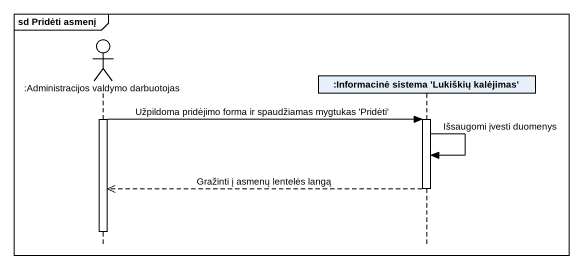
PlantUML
@startuml
mainframe sd Pridėti asmenį
hide footbox
actor ":Administracijos valdymo darbuotojas" as Administracijos_valdymo
participant ":Informacinė sistema 'Lukiškių kalėjimas'" as Informacinė_sistema

activate Administracijos_valdymo
Administracijos_valdymo -> Informacinė_sistema : Užpildoma pridėjimo forma ir spaudžiamas mygtukas 'Pridėti'
activate Informacinė_sistema
Informacinė_sistema -> Informacinė_sistema : Išsaugomi įvesti duomenys
Informacinė_sistema -->> Administracijos_valdymo : Gražinti į asmenų lentelės langą
deactivate Informacinė_sistema
deactivate Administracijos_valdymo
@enduml
